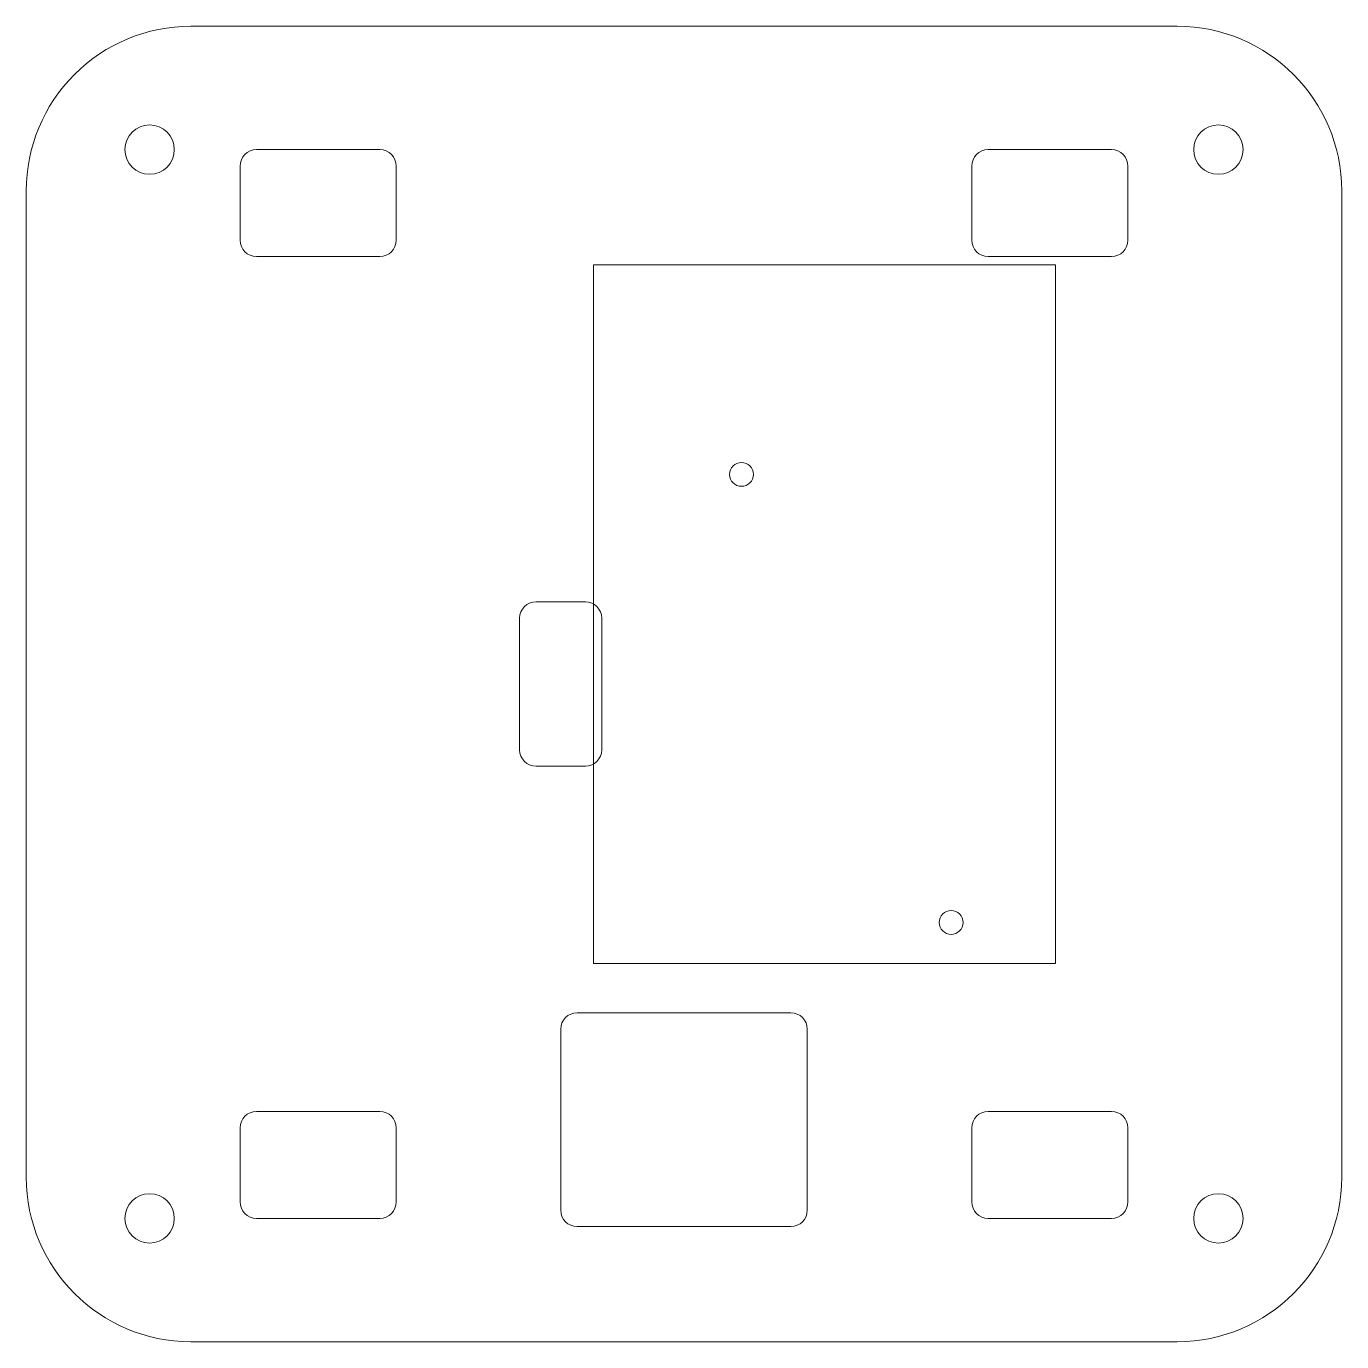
# Model space of a CAD drawing. Header units: millimetres. Extents: x 0 to 160, y 0 to 160.
import ezdxf

# ---------------------------------------------------------------- set-up
doc = ezdxf.new("R2010")
doc.units = ezdxf.units.MM
doc.layers.get('0').update_dxf_attribs({"color": 9, "linetype": 'CONTINUOUS', "lineweight": 0})
for name, color, linetype, lineweight in [('ComponentAccess', 1, 'CONTINUOUS', 0), ('LayerBaseFrame', 1, 'CONTINUOUS', 0), ('RaspberryPi_Board', 2, 'CONTINUOUS', 0), ('RaspberryPi_MountingHoles', 1, 'CONTINUOUS', 0)]:
    doc.layers.add(name, color=color, linetype=linetype, lineweight=lineweight)

# ---------------------------------------------------------------- blocks, each defined once
blk = doc.blocks.new('ELayerBase')
at = {"layer": 'LayerBaseFrame'}
for p, q in [((20, 160), (140, 160)), ((0, 20), (0, 140)), ((160, 140), (160, 20)), ((140, 0), (20, 0))]:
    blk.add_line(p, q, dxfattribs=at)
for centre in [(15, 145), (145, 145), (15, 15), (145, 15)]:
    blk.add_circle(centre, 3, dxfattribs=at)
for centre, start, end in [((20, 140), 90, 180), ((140, 140), 0, 90), ((20, 20), 180, 270), ((140, 20), 270, 0)]:
    blk.add_arc(centre, 20, start, end, dxfattribs=at)
blk = doc.blocks.new('RaspberryPi-0')
at = {"layer": 'RaspberryPi_Board'}
for p, q in [((0, 56.199999), (0, 0.000299)), ((0, 56.199999), (85, 56.199999)), ((85, 56.199999), (85, 0)), ((0, 0), (85, 0))]:
    blk.add_line(p, q, dxfattribs=at)
at = {"layer": 'RaspberryPi_MountingHoles'}
for centre in [(80, 43.5), (25.5, 18)]:
    blk.add_circle(centre, 1.45, dxfattribs=at)

msp = doc.modelspace()

# ---------------------------------------------------------------- linework, layer by layer
at = {"layer": 'ComponentAccess'}
for p, q in [((28, 145), (43, 145)), ((117, 145), (132, 145)), ((26, 134), (26, 143)), ((45, 143), (45, 134)), ((115, 134), (115, 143)), ((134, 143), (134, 134)), ((43, 132), (28, 132)), ((132, 132), (117, 132)), ((62, 90), (68, 90)), ((60, 72), (60, 88)), ((70, 88), (70, 72)), ((68, 70), (62, 70)), ((67, 40), (93, 40)), ((65, 38), (65, 28)), ((95, 38), (95, 28)), ((28, 28), (43, 28)), ((65, 16), (65, 28)), ((95, 28), (95, 16)), ((132, 28), (117, 28)), ((26, 17), (26, 26)), ((45, 26), (45, 17)), ((115, 26), (115, 17)), ((134, 17), (134, 26)), ((43, 15), (28, 15)), ((117, 15), (132, 15)), ((67, 14), (93, 14))]:
    msp.add_line(p, q, dxfattribs=at)
for centre, start, end in [((28, 143), 90, 180), ((43, 143), 0, 90), ((117, 143), 90, 180), ((132, 143), 360, 90), ((28, 134), 180, 270), ((43, 134), 270, 0), ((117, 134), 180, 270), ((132, 134), 270, 360), ((62, 88), 90, 180), ((68, 88), 0, 90), ((62, 72), 180, 270), ((68, 72), 270, 0), ((67, 38), 90, 180), ((93, 38), 360, 90), ((28, 26), 90, 180), ((43, 26), 0, 90), ((117, 26), 90, 180), ((132, 26), 0, 90), ((28, 17), 180, 270), ((43, 17), 270, 0), ((67, 16), 180, 270), ((93, 16), 270, 360), ((117, 17), 180, 270), ((132, 17), 270, 0)]:
    msp.add_arc(centre, 2, start, end, dxfattribs=at)

# ---------------------------------------------------------------- block references
at = {"rotation": 270}
msp.add_blockref('RaspberryPi-0', (69, 131), dxfattribs=at)
at = {"layer": 'LayerBaseFrame', "rotation": 180}
msp.add_blockref('ELayerBase', (160, 160), dxfattribs=at)

doc.saveas('drawing.dxf')
